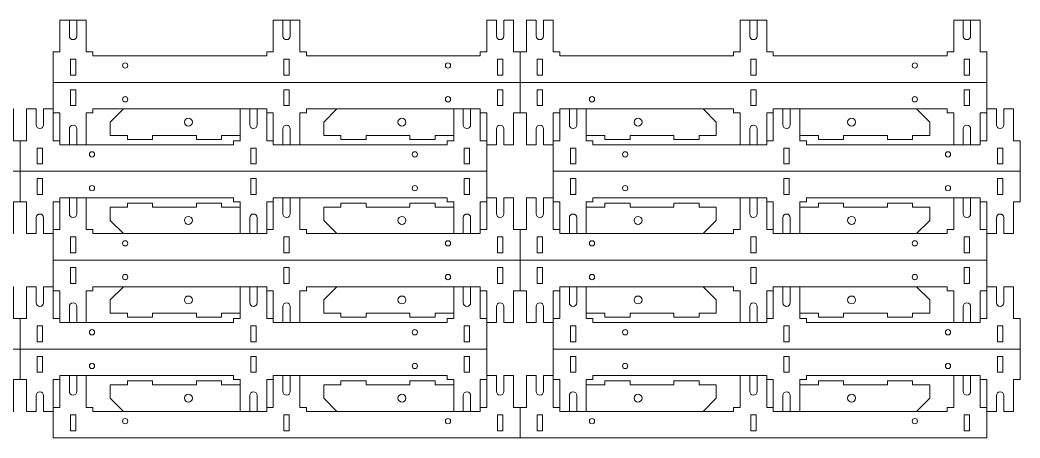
# Model space of a CAD drawing. Header units: millimetres. Extents: x -298 to 267, y -147 to 10.
# Drawn here: x -109.9 to 267.1, y -147.2 to 10.3 of the extents above; entities that cross this region are included whole.
import ezdxf

# ---------------------------------------------------------------- set-up
doc = ezdxf.new("R2010")
doc.units = ezdxf.units.MM
doc.header["$MEASUREMENT"] = 0
doc.layers.add('Layer 1', color=7, linetype='Continuous')

msp = doc.modelspace()

# ---------------------------------------------------------------- linework, layer by layer
at = {"layer": 'Layer 1', "color": 250, "lineweight": 9}
for points in [[(69.7169, 4.276), (69.7169, 10.276), (66.1169, 10.276), (66.1169, -1.724), (63.6169, -1.724), (63.6169, -3.224), (-1.8831, -3.224), (-1.8831, -1.724), (-4.3831, -1.724), (-4.3831, 10.276), (-14.3831, 10.276), (-14.3831, -1.724), (-16.8831, -1.724), (-16.8831, -3.224), (-82.3831, -3.224), (-82.3831, -1.724), (-84.8831, -1.724), (-84.8831, 10.276), (-94.8831, 10.276), (-94.8831, -1.724), (-97.3831, -1.724), (-97.3831, -13.224)], [(72.5169, -30.724), (72.5169, -36.724), (76.1169, -36.724), (76.1169, -24.724), (78.6169, -24.724), (78.6169, -13.224), (78.6169, -1.724), (76.1169, -1.724), (76.1169, 10.276), (72.5169, 10.276), (72.5169, 4.276)], [(84.7169, 4.276), (84.7169, 10.276), (81.1169, 10.276), (81.1169, -1.724), (78.6169, -1.724)], [(254.6169, -13.224), (254.6169, -1.724), (252.1169, -1.724), (252.1169, 10.276), (242.1169, 10.276), (242.1169, -1.724), (239.6169, -1.724), (239.6169, -3.224), (174.1169, -3.224), (174.1169, -1.724), (171.6169, -1.724), (171.6169, 10.276), (161.6169, 10.276), (161.6169, -1.724), (159.1169, -1.724), (159.1169, -3.224), (93.6169, -3.224), (93.6169, -1.724), (91.1169, -1.724), (91.1169, 10.276), (87.5169, 10.276), (87.5169, 4.276)], [(-26.8831, -23.224), (-26.8831, -35.224), (-29.3831, -35.224), (-29.3831, -36.724), (-94.8831, -36.724), (-94.8831, -24.724), (-97.3831, -24.724), (-97.3831, -13.224), (254.6169, -13.224), (254.6169, -24.724), (252.1169, -24.724), (252.1169, -36.724), (186.6169, -36.724), (186.6169, -35.224), (184.1169, -35.224), (184.1169, -23.224)], [(-115.9831, -64.224), (-115.9831, -70.224), (-112.3831, -70.224), (-112.3831, -58.224), (-109.8831, -58.224), (-109.8831, -35.224), (-112.3831, -35.224), (-112.3831, -23.224), (-115.9831, -23.224), (-115.9831, -29.224)], [(-109.8831, -35.224), (-107.3831, -35.224), (-107.3831, -23.224), (-103.7831, -23.224), (-103.7831, -29.224)], [(-100.9831, -29.224), (-100.9831, -23.224), (-97.3831, -23.224), (-97.3831, -35.224), (-94.8831, -35.224)], [(-14.3831, -35.224), (-16.8831, -35.224), (-16.8831, -23.224), (-82.3831, -23.224), (-82.3831, -24.724), (-84.8831, -24.724), (-84.8831, -36.724)], [(-16.8831, -24.724), (-14.3831, -24.724), (-14.3831, -36.724), (-10.7831, -36.724), (-10.7831, -30.724)], [(53.6169, -23.224), (53.6169, -35.224), (51.1169, -35.224), (51.1169, -36.724), (-14.3831, -36.724)], [(-7.9831, -30.724), (-7.9831, -36.724), (-4.3831, -36.724), (-4.3831, -24.724), (-1.8831, -24.724), (-1.8831, -23.224), (63.6169, -23.224), (63.6169, -24.724), (66.1169, -24.724), (66.1169, -36.724), (69.7169, -36.724), (69.7169, -30.724)], [(63.6169, -23.224), (63.6169, -35.224), (66.1169, -35.224), (66.1169, -56.724), (66.1169, -68.724), (63.6169, -68.724), (63.6169, -70.224), (-1.8831, -70.224), (-1.8831, -68.724), (-4.3831, -68.724), (-4.3831, -56.724)], [(84.7169, -30.724), (84.7169, -36.724), (81.1169, -36.724), (81.1169, -24.724), (78.6169, -24.724)], [(165.2169, -30.724), (165.2169, -36.724), (161.6169, -36.724), (161.6169, -24.724), (159.1169, -24.724), (159.1169, -23.224), (93.6169, -23.224), (93.6169, -24.724), (91.1169, -24.724), (91.1169, -36.724), (87.5169, -36.724), (87.5169, -30.724)], [(93.6169, -23.224), (93.6169, -35.224), (91.1169, -35.224), (91.1169, -58.224), (93.6169, -58.224), (93.6169, -70.224)], [(103.6169, -23.224), (103.6169, -35.224), (106.1169, -35.224), (106.1169, -36.724), (171.6169, -36.724)], [(174.1169, -24.724), (171.6169, -24.724), (171.6169, -36.724), (168.0169, -36.724), (168.0169, -30.724)], [(171.6169, -35.224), (174.1169, -35.224), (174.1169, -23.224), (239.6169, -23.224), (239.6169, -24.724), (242.1169, -24.724), (242.1169, -36.724)], [(252.1169, -35.224), (254.6169, -35.224), (254.6169, -23.224), (258.2169, -23.224), (258.2169, -29.224)], [(261.0169, -29.224), (261.0169, -23.224), (264.6169, -23.224), (264.6169, -35.224), (267.1169, -35.224), (267.1169, -58.224), (264.6169, -58.224), (264.6169, -70.224), (261.0169, -70.224), (261.0169, -64.224)], [(-285.8831, -46.724), (-109.8831, -46.724), (66.1169, -46.724)], [(91.1169, -46.724), (267.1169, -46.724)], [(-97.3831, -80.224), (-97.3831, -68.724), (-94.8831, -68.724), (-94.8831, -56.724), (-29.3831, -56.724), (-29.3831, -58.224), (-26.8831, -58.224), (-26.8831, -70.224)], [(-14.3831, -58.224), (-16.8831, -58.224), (-16.8831, -70.224), (-82.3831, -70.224), (-82.3831, -68.724), (-84.8831, -68.724), (-84.8831, -56.724)], [(53.6169, -70.224), (53.6169, -58.224), (51.1169, -58.224), (51.1169, -56.724), (-14.3831, -56.724), (-14.3831, -68.724), (-16.8831, -68.724)], [(69.7169, -62.724), (69.7169, -56.724), (66.1169, -56.724)], [(72.5169, -97.724), (72.5169, -103.724), (76.1169, -103.724), (76.1169, -91.724), (78.6169, -91.724), (78.6169, -80.224), (78.6169, -68.724), (76.1169, -68.724), (76.1169, -56.724), (72.5169, -56.724), (72.5169, -62.724)], [(78.6169, -68.724), (81.1169, -68.724), (81.1169, -56.724), (84.7169, -56.724), (84.7169, -62.724)], [(87.5169, -62.724), (87.5169, -56.724), (91.1169, -56.724), (91.1169, -68.724), (93.6169, -68.724), (93.6169, -70.224), (159.1169, -70.224), (159.1169, -68.724), (161.6169, -68.724), (161.6169, -56.724)], [(103.6169, -70.224), (103.6169, -58.224), (106.1169, -58.224), (106.1169, -56.724), (171.6169, -56.724), (171.6169, -68.724), (174.1169, -68.724)], [(171.6169, -58.224), (174.1169, -58.224), (174.1169, -70.224), (239.6169, -70.224), (239.6169, -68.724), (242.1169, -68.724), (242.1169, -56.724)], [(254.6169, -80.224), (254.6169, -68.724), (252.1169, -68.724), (252.1169, -56.724), (186.6169, -56.724), (186.6169, -58.224), (184.1169, -58.224), (184.1169, -70.224)], [(258.2169, -64.224), (258.2169, -70.224), (254.6169, -70.224), (254.6169, -58.224), (252.1169, -58.224)], [(-26.8831, -90.224), (-26.8831, -102.224), (-29.3831, -102.224), (-29.3831, -103.724), (-94.8831, -103.724), (-94.8831, -91.724), (-97.3831, -91.724), (-97.3831, -80.224), (254.6169, -80.224), (254.6169, -91.724), (252.1169, -91.724), (252.1169, -103.724), (186.6169, -103.724), (186.6169, -102.224), (184.1169, -102.224), (184.1169, -90.224)], [(-115.9831, -131.224), (-115.9831, -137.224), (-112.3831, -137.224), (-112.3831, -125.224), (-109.8831, -125.224), (-109.8831, -102.224), (-112.3831, -102.224), (-112.3831, -90.224), (-115.9831, -90.224), (-115.9831, -96.224)], [(-109.8831, -102.224), (-107.3831, -102.224), (-107.3831, -90.224), (-103.7831, -90.224), (-103.7831, -96.224)], [(-100.9831, -96.224), (-100.9831, -90.224), (-97.3831, -90.224), (-97.3831, -102.224), (-94.8831, -102.224)], [(-14.3831, -102.224), (-16.8831, -102.224), (-16.8831, -90.224), (-82.3831, -90.224), (-82.3831, -91.724), (-84.8831, -91.724), (-84.8831, -103.724)], [(53.6169, -90.224), (53.6169, -102.224), (51.1169, -102.224), (51.1169, -103.724), (-14.3831, -103.724)], [(-7.9831, -97.724), (-7.9831, -103.724), (-4.3831, -103.724), (-4.3831, -91.724), (-1.8831, -91.724), (-1.8831, -90.224), (63.6169, -90.224), (63.6169, -91.724), (66.1169, -91.724), (66.1169, -103.724), (69.7169, -103.724), (69.7169, -97.724)], [(63.6169, -90.224), (63.6169, -102.224), (66.1169, -102.224), (66.1169, -123.724), (66.1169, -135.724), (63.6169, -135.724), (63.6169, -137.224), (-1.8831, -137.224), (-1.8831, -135.724), (-4.3831, -135.724), (-4.3831, -123.724)], [(165.2169, -97.724), (165.2169, -103.724), (161.6169, -103.724), (161.6169, -91.724), (159.1169, -91.724), (159.1169, -90.224), (93.6169, -90.224), (93.6169, -91.724), (91.1169, -91.724), (91.1169, -103.724), (87.5169, -103.724), (87.5169, -97.724)], [(93.6169, -90.224), (93.6169, -102.224), (91.1169, -102.224), (91.1169, -125.224), (93.6169, -125.224), (93.6169, -137.224)], [(103.6169, -90.224), (103.6169, -102.224), (106.1169, -102.224), (106.1169, -103.724), (171.6169, -103.724)], [(171.6169, -102.224), (174.1169, -102.224), (174.1169, -90.224), (239.6169, -90.224), (239.6169, -91.724), (242.1169, -91.724), (242.1169, -103.724)], [(252.1169, -102.224), (254.6169, -102.224), (254.6169, -90.224), (258.2169, -90.224), (258.2169, -96.224)], [(261.0169, -96.224), (261.0169, -90.224), (264.6169, -90.224), (264.6169, -102.224), (267.1169, -102.224), (267.1169, -125.224), (264.6169, -125.224), (264.6169, -137.224), (261.0169, -137.224), (261.0169, -131.224)], [(-16.8831, -91.724), (-14.3831, -91.724), (-14.3831, -103.724), (-10.7831, -103.724), (-10.7831, -97.724)], [(84.7169, -97.724), (84.7169, -103.724), (81.1169, -103.724), (81.1169, -91.724), (78.6169, -91.724)], [(174.1169, -91.724), (171.6169, -91.724), (171.6169, -103.724), (168.0169, -103.724), (168.0169, -97.724)], [(-285.8831, -113.724), (-109.8831, -113.724), (66.1169, -113.724)], [(91.1169, -113.724), (267.1169, -113.724)], [(-26.8831, -137.224), (-26.8831, -125.224), (-29.3831, -125.224), (-29.3831, -123.724), (-94.8831, -123.724), (-94.8831, -135.724), (-97.3831, -135.724), (-97.3831, -147.224), (254.6169, -147.224), (254.6169, -135.724), (252.1169, -135.724), (252.1169, -123.724), (186.6169, -123.724), (186.6169, -125.224), (184.1169, -125.224), (184.1169, -137.224)], [(-14.3831, -125.224), (-16.8831, -125.224), (-16.8831, -137.224), (-82.3831, -137.224), (-82.3831, -135.724), (-84.8831, -135.724), (-84.8831, -123.724)], [(53.6169, -137.224), (53.6169, -125.224), (51.1169, -125.224), (51.1169, -123.724), (-14.3831, -123.724), (-14.3831, -135.724), (-16.8831, -135.724)], [(69.7169, -129.724), (69.7169, -123.724), (66.1169, -123.724)], [(78.6169, -147.224), (78.6169, -135.724), (76.1169, -135.724), (76.1169, -123.724), (72.5169, -123.724), (72.5169, -129.724)], [(78.6169, -135.724), (81.1169, -135.724), (81.1169, -123.724), (84.7169, -123.724), (84.7169, -129.724)], [(87.5169, -129.724), (87.5169, -123.724), (91.1169, -123.724), (91.1169, -135.724), (93.6169, -135.724), (93.6169, -137.224), (159.1169, -137.224), (159.1169, -135.724), (161.6169, -135.724), (161.6169, -123.724)], [(103.6169, -137.224), (103.6169, -125.224), (106.1169, -125.224), (106.1169, -123.724), (171.6169, -123.724), (171.6169, -135.724), (174.1169, -135.724)], [(171.6169, -125.224), (174.1169, -125.224), (174.1169, -137.224), (239.6169, -137.224), (239.6169, -135.724), (242.1169, -135.724), (242.1169, -123.724)], [(-109.8831, -125.224), (-107.3831, -125.224), (-107.3831, -137.224), (-103.7831, -137.224), (-103.7831, -131.224)], [(-100.9831, -131.224), (-100.9831, -137.224), (-97.3831, -137.224), (-97.3831, -125.224), (-94.8831, -125.224)], [(258.2169, -131.224), (258.2169, -137.224), (254.6169, -137.224), (254.6169, -125.224), (252.1169, -125.224)]]:
    msp.add_lwpolyline(points, dxfattribs=at)
at = {"layer": 'Layer 1', "color": 240, "lineweight": 9}
for points in [[(-91.2831, 10.276), (-91.2831, 4.276)], [(-88.4831, 4.276), (-88.4831, 10.276)], [(-10.7831, 10.276), (-10.7831, 4.276)], [(-7.9831, 4.276), (-7.9831, 10.276)], [(165.2169, 4.276), (165.2169, 10.276)], [(168.0169, 10.276), (168.0169, 4.276)], [(245.7169, 4.276), (245.7169, 10.276)], [(248.5169, 10.276), (248.5169, 4.276)], [(-90.8831, -4.474), (-90.8831, -10.474), (-88.8831, -10.474), (-88.8831, -4.474), (-90.8831, -4.474)], [(-10.3831, -4.474), (-10.3831, -10.474), (-8.3831, -10.474), (-8.3831, -4.474), (-10.3831, -4.474)], [(72.1169, -10.474), (70.1169, -10.474), (70.1169, -4.474), (72.1169, -4.474), (72.1169, -10.474)], [(85.1169, -10.474), (87.1169, -10.474), (87.1169, -4.474), (85.1169, -4.474), (85.1169, -10.474)], [(167.6169, -4.474), (167.6169, -10.474), (165.6169, -10.474), (165.6169, -4.474), (167.6169, -4.474)], [(248.1169, -4.474), (248.1169, -10.474), (246.1169, -10.474), (246.1169, -4.474), (248.1169, -4.474)], [(-90.8831, -21.974), (-90.8831, -15.974), (-88.8831, -15.974), (-88.8831, -21.974), (-90.8831, -21.974)], [(-10.3831, -21.974), (-10.3831, -15.974), (-8.3831, -15.974), (-8.3831, -21.974), (-10.3831, -21.974)], [(72.1169, -15.974), (70.1169, -15.974), (70.1169, -21.974), (72.1169, -21.974), (72.1169, -15.974)], [(85.1169, -15.974), (87.1169, -15.974), (87.1169, -21.974), (85.1169, -21.974), (85.1169, -15.974)], [(167.6169, -21.974), (167.6169, -15.974), (165.6169, -15.974), (165.6169, -21.974), (167.6169, -21.974)], [(248.1169, -21.974), (248.1169, -15.974), (246.1169, -15.974), (246.1169, -21.974), (248.1169, -21.974)], [(-70.8829, -23.224), (-75.8829, -28.224), (-75.8829, -33.224), (-69.3829, -33.224), (-69.3829, -34.724), (-59.8829, -34.724), (-59.8829, -33.224), (-43.3829, -33.224), (-43.3829, -34.724), (-33.8829, -34.724), (-33.8829, -33.224), (-26.8829, -33.224)], [(-23.2831, -23.224), (-23.2831, -29.224)], [(-20.4831, -29.224), (-20.4831, -23.224)], [(9.6171, -23.224), (4.6171, -28.224), (4.6171, -33.224), (11.1171, -33.224), (11.1171, -34.724), (20.6171, -34.724), (20.6171, -33.224), (37.1171, -33.224), (37.1171, -34.724), (46.6171, -34.724), (46.6171, -33.224), (53.6171, -33.224)], [(57.2169, -23.224), (57.2169, -29.224)], [(60.0169, -29.224), (60.0169, -23.224)], [(97.2169, -29.224), (97.2169, -23.224)], [(100.0169, -23.224), (100.0169, -29.224)], [(147.6167, -23.224), (152.6167, -28.224), (152.6167, -33.224), (146.1167, -33.224), (146.1167, -34.724), (136.6167, -34.724), (136.6167, -33.224), (120.1167, -33.224), (120.1167, -34.724), (110.6167, -34.724), (110.6167, -33.224), (103.6167, -33.224)], [(177.7169, -29.224), (177.7169, -23.224)], [(180.5169, -23.224), (180.5169, -29.224)], [(228.1167, -23.224), (233.1167, -28.224), (233.1167, -33.224), (226.6167, -33.224), (226.6167, -34.724), (217.1167, -34.724), (217.1167, -33.224), (200.6167, -33.224), (200.6167, -34.724), (191.1167, -34.724), (191.1167, -33.224), (184.1167, -33.224)], [(-91.2831, -36.724), (-91.2831, -30.724)], [(-88.4831, -30.724), (-88.4831, -36.724)], [(245.7169, -30.724), (245.7169, -36.724)], [(248.5169, -36.724), (248.5169, -30.724)], [(-103.3831, -37.974), (-103.3831, -43.974), (-101.3831, -43.974), (-101.3831, -37.974), (-103.3831, -37.974)], [(-22.8831, -37.974), (-22.8831, -43.974), (-20.8831, -43.974), (-20.8831, -37.974), (-22.8831, -37.974)], [(59.6169, -43.974), (57.6169, -43.974), (57.6169, -37.974), (59.6169, -37.974), (59.6169, -43.974)], [(97.6169, -43.974), (99.6169, -43.974), (99.6169, -37.974), (97.6169, -37.974), (97.6169, -43.974)], [(180.1169, -37.974), (180.1169, -43.974), (178.1169, -43.974), (178.1169, -37.974), (180.1169, -37.974)], [(260.6169, -37.974), (260.6169, -43.974), (258.6169, -43.974), (258.6169, -37.974), (260.6169, -37.974)], [(-103.3831, -55.474), (-103.3831, -49.474), (-101.3831, -49.474), (-101.3831, -55.474), (-103.3831, -55.474)], [(-22.8831, -55.474), (-22.8831, -49.474), (-20.8831, -49.474), (-20.8831, -55.474), (-22.8831, -55.474)], [(59.6169, -49.474), (57.6169, -49.474), (57.6169, -55.474), (59.6169, -55.474), (59.6169, -49.474)], [(97.6169, -49.474), (99.6169, -49.474), (99.6169, -55.474), (97.6169, -55.474), (97.6169, -49.474)], [(180.1169, -55.474), (180.1169, -49.474), (178.1169, -49.474), (178.1169, -55.474), (180.1169, -55.474)], [(260.6169, -55.474), (260.6169, -49.474), (258.6169, -49.474), (258.6169, -55.474), (260.6169, -55.474)], [(-109.8831, -58.224), (-107.3831, -58.224), (-107.3831, -70.224), (-103.7831, -70.224), (-103.7831, -64.224)], [(-100.9831, -64.224), (-100.9831, -70.224), (-97.3831, -70.224), (-97.3831, -58.224), (-94.8831, -58.224)], [(-91.2831, -56.724), (-91.2831, -62.724)], [(-88.4831, -62.724), (-88.4831, -56.724)], [(-70.8829, -70.224), (-75.8829, -65.224), (-75.8829, -60.224), (-69.3829, -60.224), (-69.3829, -58.724), (-59.8829, -58.724), (-59.8829, -60.224), (-43.3829, -60.224), (-43.3829, -58.724), (-33.8829, -58.724), (-33.8829, -60.224), (-26.8829, -60.224)], [(-10.7831, -56.724), (-10.7831, -62.724)], [(-7.9831, -62.724), (-7.9831, -56.724)], [(9.6171, -70.224), (4.6171, -65.224), (4.6171, -60.224), (11.1171, -60.224), (11.1171, -58.724), (20.6171, -58.724), (20.6171, -60.224), (37.1171, -60.224), (37.1171, -58.724), (46.6171, -58.724), (46.6171, -60.224), (53.6171, -60.224)], [(66.1169, -58.224), (63.6169, -58.224), (63.6169, -70.224)], [(147.6167, -70.224), (152.6167, -65.224), (152.6167, -60.224), (146.1167, -60.224), (146.1167, -58.724), (136.6167, -58.724), (136.6167, -60.224), (120.1167, -60.224), (120.1167, -58.724), (110.6167, -58.724), (110.6167, -60.224), (103.6167, -60.224)], [(165.2169, -62.724), (165.2169, -56.724)], [(168.0169, -56.724), (168.0169, -62.724)], [(228.1167, -70.224), (233.1167, -65.224), (233.1167, -60.224), (226.6167, -60.224), (226.6167, -58.724), (217.1167, -58.724), (217.1167, -60.224), (200.6167, -60.224), (200.6167, -58.724), (191.1167, -58.724), (191.1167, -60.224), (184.1167, -60.224)], [(245.7169, -62.724), (245.7169, -56.724)], [(248.5169, -56.724), (248.5169, -62.724)], [(-23.2831, -70.224), (-23.2831, -64.224)], [(-20.4831, -64.224), (-20.4831, -70.224)], [(57.2169, -70.224), (57.2169, -64.224)], [(60.0169, -64.224), (60.0169, -70.224)], [(97.2169, -64.224), (97.2169, -70.224)], [(100.0169, -70.224), (100.0169, -64.224)], [(177.7169, -64.224), (177.7169, -70.224)], [(180.5169, -70.224), (180.5169, -64.224)], [(-90.8831, -71.474), (-90.8831, -77.474), (-88.8831, -77.474), (-88.8831, -71.474), (-90.8831, -71.474)], [(-10.3831, -71.474), (-10.3831, -77.474), (-8.3831, -77.474), (-8.3831, -71.474), (-10.3831, -71.474)], [(72.1169, -77.474), (70.1169, -77.474), (70.1169, -71.474), (72.1169, -71.474), (72.1169, -77.474)], [(85.1169, -77.474), (87.1169, -77.474), (87.1169, -71.474), (85.1169, -71.474), (85.1169, -77.474)], [(167.6169, -71.474), (167.6169, -77.474), (165.6169, -77.474), (165.6169, -71.474), (167.6169, -71.474)], [(248.1169, -71.474), (248.1169, -77.474), (246.1169, -77.474), (246.1169, -71.474), (248.1169, -71.474)], [(-90.8831, -88.974), (-90.8831, -82.974), (-88.8831, -82.974), (-88.8831, -88.974), (-90.8831, -88.974)], [(-10.3831, -88.974), (-10.3831, -82.974), (-8.3831, -82.974), (-8.3831, -88.974), (-10.3831, -88.974)], [(72.1169, -82.974), (70.1169, -82.974), (70.1169, -88.974), (72.1169, -88.974), (72.1169, -82.974)], [(85.1169, -82.974), (87.1169, -82.974), (87.1169, -88.974), (85.1169, -88.974), (85.1169, -82.974)], [(167.6169, -88.974), (167.6169, -82.974), (165.6169, -82.974), (165.6169, -88.974), (167.6169, -88.974)], [(248.1169, -88.974), (248.1169, -82.974), (246.1169, -82.974), (246.1169, -88.974), (248.1169, -88.974)], [(-70.8829, -90.224), (-75.8829, -95.224), (-75.8829, -100.224), (-69.3829, -100.224), (-69.3829, -101.724), (-59.8829, -101.724), (-59.8829, -100.224), (-43.3829, -100.224), (-43.3829, -101.724), (-33.8829, -101.724), (-33.8829, -100.224), (-26.8829, -100.224)], [(-23.2831, -90.224), (-23.2831, -96.224)], [(-20.4831, -96.224), (-20.4831, -90.224)], [(9.6171, -90.224), (4.6171, -95.224), (4.6171, -100.224), (11.1171, -100.224), (11.1171, -101.724), (20.6171, -101.724), (20.6171, -100.224), (37.1171, -100.224), (37.1171, -101.724), (46.6171, -101.724), (46.6171, -100.224), (53.6171, -100.224)], [(57.2169, -90.224), (57.2169, -96.224)], [(60.0169, -96.224), (60.0169, -90.224)], [(97.2169, -96.224), (97.2169, -90.224)], [(100.0169, -90.224), (100.0169, -96.224)], [(147.6167, -90.224), (152.6167, -95.224), (152.6167, -100.224), (146.1167, -100.224), (146.1167, -101.724), (136.6167, -101.724), (136.6167, -100.224), (120.1167, -100.224), (120.1167, -101.724), (110.6167, -101.724), (110.6167, -100.224), (103.6167, -100.224)], [(177.7169, -96.224), (177.7169, -90.224)], [(180.5169, -90.224), (180.5169, -96.224)], [(228.1167, -90.224), (233.1167, -95.224), (233.1167, -100.224), (226.6167, -100.224), (226.6167, -101.724), (217.1167, -101.724), (217.1167, -100.224), (200.6167, -100.224), (200.6167, -101.724), (191.1167, -101.724), (191.1167, -100.224), (184.1167, -100.224)], [(-91.2831, -103.724), (-91.2831, -97.724)], [(-88.4831, -97.724), (-88.4831, -103.724)], [(245.7169, -97.724), (245.7169, -103.724)], [(248.5169, -103.724), (248.5169, -97.724)], [(-103.3831, -104.974), (-103.3831, -110.974), (-101.3831, -110.974), (-101.3831, -104.974), (-103.3831, -104.974)], [(-22.8831, -104.974), (-22.8831, -110.974), (-20.8831, -110.974), (-20.8831, -104.974), (-22.8831, -104.974)], [(59.6169, -110.974), (57.6169, -110.974), (57.6169, -104.974), (59.6169, -104.974), (59.6169, -110.974)], [(97.6169, -110.974), (99.6169, -110.974), (99.6169, -104.974), (97.6169, -104.974), (97.6169, -110.974)], [(180.1169, -104.974), (180.1169, -110.974), (178.1169, -110.974), (178.1169, -104.974), (180.1169, -104.974)], [(260.6169, -104.974), (260.6169, -110.974), (258.6169, -110.974), (258.6169, -104.974), (260.6169, -104.974)], [(-103.3831, -122.474), (-103.3831, -116.474), (-101.3831, -116.474), (-101.3831, -122.474), (-103.3831, -122.474)], [(-22.8831, -122.474), (-22.8831, -116.474), (-20.8831, -116.474), (-20.8831, -122.474), (-22.8831, -122.474)], [(59.6169, -116.474), (57.6169, -116.474), (57.6169, -122.474), (59.6169, -122.474), (59.6169, -116.474)], [(97.6169, -116.474), (99.6169, -116.474), (99.6169, -122.474), (97.6169, -122.474), (97.6169, -116.474)], [(180.1169, -122.474), (180.1169, -116.474), (178.1169, -116.474), (178.1169, -122.474), (180.1169, -122.474)], [(260.6169, -122.474), (260.6169, -116.474), (258.6169, -116.474), (258.6169, -122.474), (260.6169, -122.474)], [(-91.2831, -123.724), (-91.2831, -129.724)], [(-88.4831, -129.724), (-88.4831, -123.724)], [(-10.7831, -123.724), (-10.7831, -129.724)], [(-7.9831, -129.724), (-7.9831, -123.724)], [(165.2169, -129.724), (165.2169, -123.724)], [(168.0169, -123.724), (168.0169, -129.724)], [(245.7169, -129.724), (245.7169, -123.724)], [(248.5169, -123.724), (248.5169, -129.724)], [(-70.8829, -137.224), (-75.8829, -132.224), (-75.8829, -127.224), (-69.3829, -127.224), (-69.3829, -125.724), (-59.8829, -125.724), (-59.8829, -127.224), (-43.3829, -127.224), (-43.3829, -125.724), (-33.8829, -125.724), (-33.8829, -127.224), (-26.8829, -127.224)], [(9.6171, -137.224), (4.6171, -132.224), (4.6171, -127.224), (11.1171, -127.224), (11.1171, -125.724), (20.6171, -125.724), (20.6171, -127.224), (37.1171, -127.224), (37.1171, -125.724), (46.6171, -125.724), (46.6171, -127.224), (53.6171, -127.224)], [(66.1169, -125.224), (63.6169, -125.224), (63.6169, -137.224)], [(147.6167, -137.224), (152.6167, -132.224), (152.6167, -127.224), (146.1167, -127.224), (146.1167, -125.724), (136.6167, -125.724), (136.6167, -127.224), (120.1167, -127.224), (120.1167, -125.724), (110.6167, -125.724), (110.6167, -127.224), (103.6167, -127.224)], [(228.1167, -137.224), (233.1167, -132.224), (233.1167, -127.224), (226.6167, -127.224), (226.6167, -125.724), (217.1167, -125.724), (217.1167, -127.224), (200.6167, -127.224), (200.6167, -125.724), (191.1167, -125.724), (191.1167, -127.224), (184.1167, -127.224)], [(-23.2831, -137.224), (-23.2831, -131.224)], [(-20.4831, -131.224), (-20.4831, -137.224)], [(57.2169, -137.224), (57.2169, -131.224)], [(60.0169, -131.224), (60.0169, -137.224)], [(97.2169, -131.224), (97.2169, -137.224)], [(100.0169, -137.224), (100.0169, -131.224)], [(177.7169, -131.224), (177.7169, -137.224)], [(180.5169, -137.224), (180.5169, -131.224)], [(-90.8831, -138.474), (-90.8831, -144.474), (-88.8831, -144.474), (-88.8831, -138.474), (-90.8831, -138.474)], [(-10.3831, -138.474), (-10.3831, -144.474), (-8.3831, -144.474), (-8.3831, -138.474), (-10.3831, -138.474)], [(72.1169, -144.474), (70.1169, -144.474), (70.1169, -138.474), (72.1169, -138.474), (72.1169, -144.474)], [(85.1169, -144.474), (87.1169, -144.474), (87.1169, -138.474), (85.1169, -138.474), (85.1169, -144.474)], [(167.6169, -138.474), (167.6169, -144.474), (165.6169, -144.474), (165.6169, -138.474), (167.6169, -138.474)], [(248.1169, -138.474), (248.1169, -144.474), (246.1169, -144.474), (246.1169, -138.474), (248.1169, -138.474)]]:
    msp.add_lwpolyline(points, dxfattribs=at)
for points, knots in [([(-91.2831, 4.276), (-91.2831, 3.5028), (-90.6563, 2.876), (-89.8831, 2.876), (-89.1099, 2.876), (-88.4831, 3.5028), (-88.4831, 4.276)], [0, 0, 0, 0, 1, 1, 1, 2, 2, 2, 2]), ([(-10.7831, 4.276), (-10.7831, 3.5028), (-10.1563, 2.876), (-9.3831, 2.876), (-8.6099, 2.876), (-7.9831, 3.5028), (-7.9831, 4.276)], [0, 0, 0, 0, 1, 1, 1, 2, 2, 2, 2]), ([(168.0169, 4.276), (168.0169, 3.5028), (167.3901, 2.876), (166.6169, 2.876), (165.8437, 2.876), (165.2169, 3.5028), (165.2169, 4.276)], [0, 0, 0, 0, 1, 1, 1, 2, 2, 2, 2]), ([(248.5169, 4.276), (248.5169, 3.5028), (247.8901, 2.876), (247.1169, 2.876), (246.3437, 2.876), (245.7169, 3.5028), (245.7169, 4.276)], [0, 0, 0, 0, 1, 1, 1, 2, 2, 2, 2]), ([(-69.234, -6.874), (-69.234, -6.3217), (-69.6817, -5.874), (-70.234, -5.874), (-70.7863, -5.874), (-71.234, -6.3217), (-71.234, -6.874), (-71.234, -7.4263), (-70.7863, -7.874), (-70.234, -7.874), (-69.6817, -7.874), (-69.234, -7.4263), (-69.234, -6.874)], [0, 0, 0, 0, 1, 1, 1, 2, 2, 2, 3, 3, 3, 4, 4, 4, 4]), ([(52.4679, -6.874), (52.4679, -6.3217), (52.0202, -5.874), (51.4679, -5.874), (50.9156, -5.874), (50.4679, -6.3217), (50.4679, -6.874), (50.4679, -7.4263), (50.9156, -7.874), (51.4679, -7.874), (52.0202, -7.874), (52.4679, -7.4263), (52.4679, -6.874)], [0, 0, 0, 0, 1, 1, 1, 2, 2, 2, 3, 3, 3, 4, 4, 4, 4]), ([(226.4678, -6.874), (226.4678, -6.3217), (226.9155, -5.874), (227.4678, -5.874), (228.0201, -5.874), (228.4678, -6.3217), (228.4678, -6.874), (228.4678, -7.4263), (228.0201, -7.874), (227.4678, -7.874), (226.9155, -7.874), (226.4678, -7.4263), (226.4678, -6.874)], [0, 0, 0, 0, 1, 1, 1, 2, 2, 2, 3, 3, 3, 4, 4, 4, 4]), ([(-69.234, -19.574), (-69.234, -20.1263), (-69.6817, -20.574), (-70.234, -20.574), (-70.7863, -20.574), (-71.234, -20.1263), (-71.234, -19.574), (-71.234, -19.0217), (-70.7863, -18.574), (-70.234, -18.574), (-69.6817, -18.574), (-69.234, -19.0217), (-69.234, -19.574)], [0, 0, 0, 0, 1, 1, 1, 2, 2, 2, 3, 3, 3, 4, 4, 4, 4]), ([(52.4679, -19.574), (52.4679, -20.1263), (52.0202, -20.574), (51.4679, -20.574), (50.9156, -20.574), (50.4679, -20.1263), (50.4679, -19.574), (50.4679, -19.0217), (50.9156, -18.574), (51.4679, -18.574), (52.0202, -18.574), (52.4679, -19.0217), (52.4679, -19.574)], [0, 0, 0, 0, 1, 1, 1, 2, 2, 2, 3, 3, 3, 4, 4, 4, 4]), ([(104.7659, -19.574), (104.7659, -20.1263), (105.2136, -20.574), (105.7659, -20.574), (106.3182, -20.574), (106.7659, -20.1263), (106.7659, -19.574), (106.7659, -19.0217), (106.3182, -18.574), (105.7659, -18.574), (105.2136, -18.574), (104.7659, -19.0217), (104.7659, -19.574)], [0, 0, 0, 0, 1, 1, 1, 2, 2, 2, 3, 3, 3, 4, 4, 4, 4]), ([(226.4678, -19.574), (226.4678, -20.1263), (226.9155, -20.574), (227.4678, -20.574), (228.0201, -20.574), (228.4678, -20.1263), (228.4678, -19.574), (228.4678, -19.0217), (228.0201, -18.574), (227.4678, -18.574), (226.9155, -18.574), (226.4678, -19.0217), (226.4678, -19.574)], [0, 0, 0, 0, 1, 1, 1, 2, 2, 2, 3, 3, 3, 4, 4, 4, 4]), ([(-91.2831, -30.724), (-91.2831, -29.9508), (-90.6563, -29.324), (-89.8831, -29.324), (-89.1099, -29.324), (-88.4831, -29.9508), (-88.4831, -30.724)], [0, 0, 0, 0, 1, 1, 1, 2, 2, 2, 2]), ([(-47.8829, -28.224), (-47.8829, -29.0524), (-47.2113, -29.724), (-46.3829, -29.724), (-45.5545, -29.724), (-44.8829, -29.0524), (-44.8829, -28.224), (-44.8829, -27.3956), (-45.5545, -26.724), (-46.3829, -26.724), (-47.2113, -26.724), (-47.8829, -27.3955), (-47.8829, -28.224)], [0, 0, 0, 0, 1, 1, 1, 2, 2, 2, 3, 3, 3, 4, 4, 4, 4]), ([(-23.2831, -29.224), (-23.2831, -29.9972), (-22.6563, -30.624), (-21.8831, -30.624), (-21.1099, -30.624), (-20.4831, -29.9972), (-20.4831, -29.224)], [0, 0, 0, 0, 1, 1, 1, 2, 2, 2, 2]), ([(32.6171, -28.224), (32.6171, -29.0524), (33.2887, -29.724), (34.1171, -29.724), (34.9455, -29.724), (35.6171, -29.0524), (35.6171, -28.224), (35.6171, -27.3956), (34.9455, -26.724), (34.1171, -26.724), (33.2887, -26.724), (32.6171, -27.3955), (32.6171, -28.224)], [0, 0, 0, 0, 1, 1, 1, 2, 2, 2, 3, 3, 3, 4, 4, 4, 4]), ([(57.2169, -29.224), (57.2169, -29.9972), (57.8437, -30.624), (58.6169, -30.624), (59.3901, -30.624), (60.0169, -29.9972), (60.0169, -29.224)], [0, 0, 0, 0, 1, 1, 1, 2, 2, 2, 2]), ([(100.0169, -29.224), (100.0169, -29.9972), (99.3901, -30.624), (98.6169, -30.624), (97.8437, -30.624), (97.2169, -29.9972), (97.2169, -29.224)], [0, 0, 0, 0, 1, 1, 1, 2, 2, 2, 2]), ([(124.6167, -28.224), (124.6167, -29.0524), (123.9451, -29.724), (123.1167, -29.724), (122.2883, -29.724), (121.6167, -29.0524), (121.6167, -28.224), (121.6167, -27.3956), (122.2883, -26.724), (123.1167, -26.724), (123.9451, -26.724), (124.6167, -27.3955), (124.6167, -28.224)], [0, 0, 0, 0, 1, 1, 1, 2, 2, 2, 3, 3, 3, 4, 4, 4, 4]), ([(180.5169, -29.224), (180.5169, -29.9972), (179.8901, -30.624), (179.1169, -30.624), (178.3437, -30.624), (177.7169, -29.9972), (177.7169, -29.224)], [0, 0, 0, 0, 1, 1, 1, 2, 2, 2, 2]), ([(205.1167, -28.224), (205.1167, -29.0524), (204.4451, -29.724), (203.6167, -29.724), (202.7883, -29.724), (202.1167, -29.0524), (202.1167, -28.224), (202.1167, -27.3956), (202.7883, -26.724), (203.6167, -26.724), (204.4451, -26.724), (205.1167, -27.3955), (205.1167, -28.224)], [0, 0, 0, 0, 1, 1, 1, 2, 2, 2, 3, 3, 3, 4, 4, 4, 4]), ([(248.5169, -30.724), (248.5169, -29.9508), (247.8901, -29.324), (247.1169, -29.324), (246.3437, -29.324), (245.7169, -29.9508), (245.7169, -30.724)], [0, 0, 0, 0, 1, 1, 1, 2, 2, 2, 2]), ([(-81.734, -40.374), (-81.734, -39.8217), (-82.1817, -39.374), (-82.734, -39.374), (-83.2863, -39.374), (-83.734, -39.8217), (-83.734, -40.374), (-83.734, -40.9263), (-83.2863, -41.374), (-82.734, -41.374), (-82.1817, -41.374), (-81.734, -40.9263), (-81.734, -40.374)], [0, 0, 0, 0, 1, 1, 1, 2, 2, 2, 3, 3, 3, 4, 4, 4, 4]), ([(39.9679, -40.374), (39.9679, -39.8217), (39.5202, -39.374), (38.9679, -39.374), (38.4156, -39.374), (37.9679, -39.8217), (37.9679, -40.374), (37.9679, -40.9263), (38.4156, -41.374), (38.9679, -41.374), (39.5202, -41.374), (39.9679, -40.9263), (39.9679, -40.374)], [0, 0, 0, 0, 1, 1, 1, 2, 2, 2, 3, 3, 3, 4, 4, 4, 4]), ([(117.2659, -40.374), (117.2659, -39.8217), (117.7136, -39.374), (118.2659, -39.374), (118.8182, -39.374), (119.2659, -39.8217), (119.2659, -40.374), (119.2659, -40.9263), (118.8182, -41.374), (118.2659, -41.374), (117.7136, -41.374), (117.2659, -40.9263), (117.2659, -40.374)], [0, 0, 0, 0, 1, 1, 1, 2, 2, 2, 3, 3, 3, 4, 4, 4, 4]), ([(238.9678, -40.374), (238.9678, -39.8217), (239.4155, -39.374), (239.9678, -39.374), (240.5201, -39.374), (240.9678, -39.8217), (240.9678, -40.374), (240.9678, -40.9263), (240.5201, -41.374), (239.9678, -41.374), (239.4155, -41.374), (238.9678, -40.9263), (238.9678, -40.374)], [0, 0, 0, 0, 1, 1, 1, 2, 2, 2, 3, 3, 3, 4, 4, 4, 4]), ([(-81.734, -53.074), (-81.734, -53.6263), (-82.1817, -54.074), (-82.734, -54.074), (-83.2863, -54.074), (-83.734, -53.6263), (-83.734, -53.074), (-83.734, -52.5217), (-83.2863, -52.074), (-82.734, -52.074), (-82.1817, -52.074), (-81.734, -52.5217), (-81.734, -53.074)], [0, 0, 0, 0, 1, 1, 1, 2, 2, 2, 3, 3, 3, 4, 4, 4, 4]), ([(39.9679, -53.074), (39.9679, -53.6263), (39.5202, -54.074), (38.9679, -54.074), (38.4156, -54.074), (37.9679, -53.6263), (37.9679, -53.074), (37.9679, -52.5217), (38.4156, -52.074), (38.9679, -52.074), (39.5202, -52.074), (39.9679, -52.5217), (39.9679, -53.074)], [0, 0, 0, 0, 1, 1, 1, 2, 2, 2, 3, 3, 3, 4, 4, 4, 4]), ([(117.2659, -53.074), (117.2659, -53.6263), (117.7136, -54.074), (118.2659, -54.074), (118.8182, -54.074), (119.2659, -53.6263), (119.2659, -53.074), (119.2659, -52.5217), (118.8182, -52.074), (118.2659, -52.074), (117.7136, -52.074), (117.2659, -52.5217), (117.2659, -53.074)], [0, 0, 0, 0, 1, 1, 1, 2, 2, 2, 3, 3, 3, 4, 4, 4, 4]), ([(238.9678, -53.074), (238.9678, -53.6263), (239.4155, -54.074), (239.9678, -54.074), (240.5201, -54.074), (240.9678, -53.6263), (240.9678, -53.074), (240.9678, -52.5217), (240.5201, -52.074), (239.9678, -52.074), (239.4155, -52.074), (238.9678, -52.5217), (238.9678, -53.074)], [0, 0, 0, 0, 1, 1, 1, 2, 2, 2, 3, 3, 3, 4, 4, 4, 4]), ([(-103.7831, -64.224), (-103.7831, -63.4508), (-103.1563, -62.824), (-102.3831, -62.824), (-101.6099, -62.824), (-100.9831, -63.4508), (-100.9831, -64.224)], [0, 0, 0, 0, 1, 1, 1, 2, 2, 2, 2]), ([(-91.2831, -62.724), (-91.2831, -63.4972), (-90.6563, -64.124), (-89.8831, -64.124), (-89.1099, -64.124), (-88.4831, -63.4972), (-88.4831, -62.724)], [0, 0, 0, 0, 1, 1, 1, 2, 2, 2, 2]), ([(-47.8829, -65.224), (-47.8829, -64.3956), (-47.2113, -63.724), (-46.3829, -63.724), (-45.5545, -63.724), (-44.8829, -64.3956), (-44.8829, -65.224), (-44.8829, -66.0524), (-45.5545, -66.724), (-46.3829, -66.724), (-47.2113, -66.724), (-47.8829, -66.0525), (-47.8829, -65.224)], [0, 0, 0, 0, 1, 1, 1, 2, 2, 2, 3, 3, 3, 4, 4, 4, 4]), ([(-23.2831, -64.224), (-23.2831, -63.4508), (-22.6563, -62.824), (-21.8831, -62.824), (-21.1099, -62.824), (-20.4831, -63.4508), (-20.4831, -64.224)], [0, 0, 0, 0, 1, 1, 1, 2, 2, 2, 2]), ([(-10.7831, -62.724), (-10.7831, -63.4972), (-10.1563, -64.124), (-9.3831, -64.124), (-8.6099, -64.124), (-7.9831, -63.4972), (-7.9831, -62.724)], [0, 0, 0, 0, 1, 1, 1, 2, 2, 2, 2]), ([(32.6171, -65.224), (32.6171, -64.3956), (33.2887, -63.724), (34.1171, -63.724), (34.9455, -63.724), (35.6171, -64.3956), (35.6171, -65.224), (35.6171, -66.0524), (34.9455, -66.724), (34.1171, -66.724), (33.2887, -66.724), (32.6171, -66.0525), (32.6171, -65.224)], [0, 0, 0, 0, 1, 1, 1, 2, 2, 2, 3, 3, 3, 4, 4, 4, 4]), ([(57.2169, -64.224), (57.2169, -63.4508), (57.8437, -62.824), (58.6169, -62.824), (59.3901, -62.824), (60.0169, -63.4508), (60.0169, -64.224)], [0, 0, 0, 0, 1, 1, 1, 2, 2, 2, 2]), ([(100.0169, -64.224), (100.0169, -63.4508), (99.3901, -62.824), (98.6169, -62.824), (97.8437, -62.824), (97.2169, -63.4508), (97.2169, -64.224)], [0, 0, 0, 0, 1, 1, 1, 2, 2, 2, 2]), ([(124.6167, -65.224), (124.6167, -64.3956), (123.9451, -63.724), (123.1167, -63.724), (122.2883, -63.724), (121.6167, -64.3956), (121.6167, -65.224), (121.6167, -66.0524), (122.2883, -66.724), (123.1167, -66.724), (123.9451, -66.724), (124.6167, -66.0525), (124.6167, -65.224)], [0, 0, 0, 0, 1, 1, 1, 2, 2, 2, 3, 3, 3, 4, 4, 4, 4]), ([(168.0169, -62.724), (168.0169, -63.4972), (167.3901, -64.124), (166.6169, -64.124), (165.8437, -64.124), (165.2169, -63.4972), (165.2169, -62.724)], [0, 0, 0, 0, 1, 1, 1, 2, 2, 2, 2]), ([(180.5169, -64.224), (180.5169, -63.4508), (179.8901, -62.824), (179.1169, -62.824), (178.3437, -62.824), (177.7169, -63.4508), (177.7169, -64.224)], [0, 0, 0, 0, 1, 1, 1, 2, 2, 2, 2]), ([(205.1167, -65.224), (205.1167, -64.3956), (204.4451, -63.724), (203.6167, -63.724), (202.7883, -63.724), (202.1167, -64.3956), (202.1167, -65.224), (202.1167, -66.0524), (202.7883, -66.724), (203.6167, -66.724), (204.4451, -66.724), (205.1167, -66.0525), (205.1167, -65.224)], [0, 0, 0, 0, 1, 1, 1, 2, 2, 2, 3, 3, 3, 4, 4, 4, 4]), ([(248.5169, -62.724), (248.5169, -63.4972), (247.8901, -64.124), (247.1169, -64.124), (246.3437, -64.124), (245.7169, -63.4972), (245.7169, -62.724)], [0, 0, 0, 0, 1, 1, 1, 2, 2, 2, 2]), ([(-69.234, -73.874), (-69.234, -73.3217), (-69.6817, -72.874), (-70.234, -72.874), (-70.7863, -72.874), (-71.234, -73.3217), (-71.234, -73.874), (-71.234, -74.4263), (-70.7863, -74.874), (-70.234, -74.874), (-69.6817, -74.874), (-69.234, -74.4263), (-69.234, -73.874)], [0, 0, 0, 0, 1, 1, 1, 2, 2, 2, 3, 3, 3, 4, 4, 4, 4]), ([(52.4679, -73.874), (52.4679, -73.3217), (52.0202, -72.874), (51.4679, -72.874), (50.9156, -72.874), (50.4679, -73.3217), (50.4679, -73.874), (50.4679, -74.4263), (50.9156, -74.874), (51.4679, -74.874), (52.0202, -74.874), (52.4679, -74.4263), (52.4679, -73.874)], [0, 0, 0, 0, 1, 1, 1, 2, 2, 2, 3, 3, 3, 4, 4, 4, 4]), ([(104.7659, -73.874), (104.7659, -73.3217), (105.2136, -72.874), (105.7659, -72.874), (106.3182, -72.874), (106.7659, -73.3217), (106.7659, -73.874), (106.7659, -74.4263), (106.3182, -74.874), (105.7659, -74.874), (105.2136, -74.874), (104.7659, -74.4263), (104.7659, -73.874)], [0, 0, 0, 0, 1, 1, 1, 2, 2, 2, 3, 3, 3, 4, 4, 4, 4]), ([(226.4678, -73.874), (226.4678, -73.3217), (226.9155, -72.874), (227.4678, -72.874), (228.0201, -72.874), (228.4678, -73.3217), (228.4678, -73.874), (228.4678, -74.4263), (228.0201, -74.874), (227.4678, -74.874), (226.9155, -74.874), (226.4678, -74.4263), (226.4678, -73.874)], [0, 0, 0, 0, 1, 1, 1, 2, 2, 2, 3, 3, 3, 4, 4, 4, 4]), ([(-69.234, -86.574), (-69.234, -87.1263), (-69.6817, -87.574), (-70.234, -87.574), (-70.7863, -87.574), (-71.234, -87.1263), (-71.234, -86.574), (-71.234, -86.0217), (-70.7863, -85.574), (-70.234, -85.574), (-69.6817, -85.574), (-69.234, -86.0217), (-69.234, -86.574)], [0, 0, 0, 0, 1, 1, 1, 2, 2, 2, 3, 3, 3, 4, 4, 4, 4]), ([(52.4679, -86.574), (52.4679, -87.1263), (52.0202, -87.574), (51.4679, -87.574), (50.9156, -87.574), (50.4679, -87.1263), (50.4679, -86.574), (50.4679, -86.0217), (50.9156, -85.574), (51.4679, -85.574), (52.0202, -85.574), (52.4679, -86.0217), (52.4679, -86.574)], [0, 0, 0, 0, 1, 1, 1, 2, 2, 2, 3, 3, 3, 4, 4, 4, 4]), ([(104.7659, -86.574), (104.7659, -87.1263), (105.2136, -87.574), (105.7659, -87.574), (106.3182, -87.574), (106.7659, -87.1263), (106.7659, -86.574), (106.7659, -86.0217), (106.3182, -85.574), (105.7659, -85.574), (105.2136, -85.574), (104.7659, -86.0217), (104.7659, -86.574)], [0, 0, 0, 0, 1, 1, 1, 2, 2, 2, 3, 3, 3, 4, 4, 4, 4]), ([(226.4678, -86.574), (226.4678, -87.1263), (226.9155, -87.574), (227.4678, -87.574), (228.0201, -87.574), (228.4678, -87.1263), (228.4678, -86.574), (228.4678, -86.0217), (228.0201, -85.574), (227.4678, -85.574), (226.9155, -85.574), (226.4678, -86.0217), (226.4678, -86.574)], [0, 0, 0, 0, 1, 1, 1, 2, 2, 2, 3, 3, 3, 4, 4, 4, 4]), ([(-47.8829, -95.224), (-47.8829, -96.0524), (-47.2113, -96.724), (-46.3829, -96.724), (-45.5545, -96.724), (-44.8829, -96.0524), (-44.8829, -95.224), (-44.8829, -94.3956), (-45.5545, -93.724), (-46.3829, -93.724), (-47.2113, -93.724), (-47.8829, -94.3955), (-47.8829, -95.224)], [0, 0, 0, 0, 1, 1, 1, 2, 2, 2, 3, 3, 3, 4, 4, 4, 4]), ([(32.6171, -95.224), (32.6171, -96.0524), (33.2887, -96.724), (34.1171, -96.724), (34.9455, -96.724), (35.6171, -96.0524), (35.6171, -95.224), (35.6171, -94.3956), (34.9455, -93.724), (34.1171, -93.724), (33.2887, -93.724), (32.6171, -94.3955), (32.6171, -95.224)], [0, 0, 0, 0, 1, 1, 1, 2, 2, 2, 3, 3, 3, 4, 4, 4, 4]), ([(124.6167, -95.224), (124.6167, -96.0524), (123.9451, -96.724), (123.1167, -96.724), (122.2883, -96.724), (121.6167, -96.0524), (121.6167, -95.224), (121.6167, -94.3956), (122.2883, -93.724), (123.1167, -93.724), (123.9451, -93.724), (124.6167, -94.3955), (124.6167, -95.224)], [0, 0, 0, 0, 1, 1, 1, 2, 2, 2, 3, 3, 3, 4, 4, 4, 4]), ([(205.1167, -95.224), (205.1167, -96.0524), (204.4451, -96.724), (203.6167, -96.724), (202.7883, -96.724), (202.1167, -96.0524), (202.1167, -95.224), (202.1167, -94.3956), (202.7883, -93.724), (203.6167, -93.724), (204.4451, -93.724), (205.1167, -94.3955), (205.1167, -95.224)], [0, 0, 0, 0, 1, 1, 1, 2, 2, 2, 3, 3, 3, 4, 4, 4, 4]), ([(-91.2831, -97.724), (-91.2831, -96.9508), (-90.6563, -96.324), (-89.8831, -96.324), (-89.1099, -96.324), (-88.4831, -96.9508), (-88.4831, -97.724)], [0, 0, 0, 0, 1, 1, 1, 2, 2, 2, 2]), ([(-23.2831, -96.224), (-23.2831, -96.9972), (-22.6563, -97.624), (-21.8831, -97.624), (-21.1099, -97.624), (-20.4831, -96.9972), (-20.4831, -96.224)], [0, 0, 0, 0, 1, 1, 1, 2, 2, 2, 2]), ([(57.2169, -96.224), (57.2169, -96.9972), (57.8437, -97.624), (58.6169, -97.624), (59.3901, -97.624), (60.0169, -96.9972), (60.0169, -96.224)], [0, 0, 0, 0, 1, 1, 1, 2, 2, 2, 2]), ([(100.0169, -96.224), (100.0169, -96.9972), (99.3901, -97.624), (98.6169, -97.624), (97.8437, -97.624), (97.2169, -96.9972), (97.2169, -96.224)], [0, 0, 0, 0, 1, 1, 1, 2, 2, 2, 2]), ([(180.5169, -96.224), (180.5169, -96.9972), (179.8901, -97.624), (179.1169, -97.624), (178.3437, -97.624), (177.7169, -96.9972), (177.7169, -96.224)], [0, 0, 0, 0, 1, 1, 1, 2, 2, 2, 2]), ([(248.5169, -97.724), (248.5169, -96.9508), (247.8901, -96.324), (247.1169, -96.324), (246.3437, -96.324), (245.7169, -96.9508), (245.7169, -97.724)], [0, 0, 0, 0, 1, 1, 1, 2, 2, 2, 2]), ([(-81.734, -107.374), (-81.734, -106.8217), (-82.1817, -106.374), (-82.734, -106.374), (-83.2863, -106.374), (-83.734, -106.8217), (-83.734, -107.374), (-83.734, -107.9263), (-83.2863, -108.374), (-82.734, -108.374), (-82.1817, -108.374), (-81.734, -107.9263), (-81.734, -107.374)], [0, 0, 0, 0, 1, 1, 1, 2, 2, 2, 3, 3, 3, 4, 4, 4, 4]), ([(39.9679, -107.374), (39.9679, -106.8217), (39.5202, -106.374), (38.9679, -106.374), (38.4156, -106.374), (37.9679, -106.8217), (37.9679, -107.374), (37.9679, -107.9263), (38.4156, -108.374), (38.9679, -108.374), (39.5202, -108.374), (39.9679, -107.9263), (39.9679, -107.374)], [0, 0, 0, 0, 1, 1, 1, 2, 2, 2, 3, 3, 3, 4, 4, 4, 4]), ([(117.2659, -107.374), (117.2659, -106.8217), (117.7136, -106.374), (118.2659, -106.374), (118.8182, -106.374), (119.2659, -106.8217), (119.2659, -107.374), (119.2659, -107.9263), (118.8182, -108.374), (118.2659, -108.374), (117.7136, -108.374), (117.2659, -107.9263), (117.2659, -107.374)], [0, 0, 0, 0, 1, 1, 1, 2, 2, 2, 3, 3, 3, 4, 4, 4, 4]), ([(238.9678, -107.374), (238.9678, -106.8217), (239.4155, -106.374), (239.9678, -106.374), (240.5201, -106.374), (240.9678, -106.8217), (240.9678, -107.374), (240.9678, -107.9263), (240.5201, -108.374), (239.9678, -108.374), (239.4155, -108.374), (238.9678, -107.9263), (238.9678, -107.374)], [0, 0, 0, 0, 1, 1, 1, 2, 2, 2, 3, 3, 3, 4, 4, 4, 4]), ([(-81.734, -120.074), (-81.734, -120.6263), (-82.1817, -121.074), (-82.734, -121.074), (-83.2863, -121.074), (-83.734, -120.6263), (-83.734, -120.074), (-83.734, -119.5217), (-83.2863, -119.074), (-82.734, -119.074), (-82.1817, -119.074), (-81.734, -119.5217), (-81.734, -120.074)], [0, 0, 0, 0, 1, 1, 1, 2, 2, 2, 3, 3, 3, 4, 4, 4, 4]), ([(39.9679, -120.074), (39.9679, -120.6263), (39.5202, -121.074), (38.9679, -121.074), (38.4156, -121.074), (37.9679, -120.6263), (37.9679, -120.074), (37.9679, -119.5217), (38.4156, -119.074), (38.9679, -119.074), (39.5202, -119.074), (39.9679, -119.5217), (39.9679, -120.074)], [0, 0, 0, 0, 1, 1, 1, 2, 2, 2, 3, 3, 3, 4, 4, 4, 4]), ([(117.2659, -120.074), (117.2659, -120.6263), (117.7136, -121.074), (118.2659, -121.074), (118.8182, -121.074), (119.2659, -120.6263), (119.2659, -120.074), (119.2659, -119.5217), (118.8182, -119.074), (118.2659, -119.074), (117.7136, -119.074), (117.2659, -119.5217), (117.2659, -120.074)], [0, 0, 0, 0, 1, 1, 1, 2, 2, 2, 3, 3, 3, 4, 4, 4, 4]), ([(238.9678, -120.074), (238.9678, -120.6263), (239.4155, -121.074), (239.9678, -121.074), (240.5201, -121.074), (240.9678, -120.6263), (240.9678, -120.074), (240.9678, -119.5217), (240.5201, -119.074), (239.9678, -119.074), (239.4155, -119.074), (238.9678, -119.5217), (238.9678, -120.074)], [0, 0, 0, 0, 1, 1, 1, 2, 2, 2, 3, 3, 3, 4, 4, 4, 4]), ([(-91.2831, -129.724), (-91.2831, -130.4972), (-90.6563, -131.124), (-89.8831, -131.124), (-89.1099, -131.124), (-88.4831, -130.4972), (-88.4831, -129.724)], [0, 0, 0, 0, 1, 1, 1, 2, 2, 2, 2]), ([(-47.8829, -132.224), (-47.8829, -131.3956), (-47.2113, -130.724), (-46.3829, -130.724), (-45.5545, -130.724), (-44.8829, -131.3956), (-44.8829, -132.224), (-44.8829, -133.0524), (-45.5545, -133.724), (-46.3829, -133.724), (-47.2113, -133.724), (-47.8829, -133.0525), (-47.8829, -132.224)], [0, 0, 0, 0, 1, 1, 1, 2, 2, 2, 3, 3, 3, 4, 4, 4, 4]), ([(-23.2831, -131.224), (-23.2831, -130.4508), (-22.6563, -129.824), (-21.8831, -129.824), (-21.1099, -129.824), (-20.4831, -130.4508), (-20.4831, -131.224)], [0, 0, 0, 0, 1, 1, 1, 2, 2, 2, 2]), ([(-10.7831, -129.724), (-10.7831, -130.4972), (-10.1563, -131.124), (-9.3831, -131.124), (-8.6099, -131.124), (-7.9831, -130.4972), (-7.9831, -129.724)], [0, 0, 0, 0, 1, 1, 1, 2, 2, 2, 2]), ([(32.6171, -132.224), (32.6171, -131.3956), (33.2887, -130.724), (34.1171, -130.724), (34.9455, -130.724), (35.6171, -131.3956), (35.6171, -132.224), (35.6171, -133.0524), (34.9455, -133.724), (34.1171, -133.724), (33.2887, -133.724), (32.6171, -133.0525), (32.6171, -132.224)], [0, 0, 0, 0, 1, 1, 1, 2, 2, 2, 3, 3, 3, 4, 4, 4, 4]), ([(57.2169, -131.224), (57.2169, -130.4508), (57.8437, -129.824), (58.6169, -129.824), (59.3901, -129.824), (60.0169, -130.4508), (60.0169, -131.224)], [0, 0, 0, 0, 1, 1, 1, 2, 2, 2, 2]), ([(100.0169, -131.224), (100.0169, -130.4508), (99.3901, -129.824), (98.6169, -129.824), (97.8437, -129.824), (97.2169, -130.4508), (97.2169, -131.224)], [0, 0, 0, 0, 1, 1, 1, 2, 2, 2, 2]), ([(124.6167, -132.224), (124.6167, -131.3956), (123.9451, -130.724), (123.1167, -130.724), (122.2883, -130.724), (121.6167, -131.3956), (121.6167, -132.224), (121.6167, -133.0524), (122.2883, -133.724), (123.1167, -133.724), (123.9451, -133.724), (124.6167, -133.0525), (124.6167, -132.224)], [0, 0, 0, 0, 1, 1, 1, 2, 2, 2, 3, 3, 3, 4, 4, 4, 4]), ([(168.0169, -129.724), (168.0169, -130.4972), (167.3901, -131.124), (166.6169, -131.124), (165.8437, -131.124), (165.2169, -130.4972), (165.2169, -129.724)], [0, 0, 0, 0, 1, 1, 1, 2, 2, 2, 2]), ([(180.5169, -131.224), (180.5169, -130.4508), (179.8901, -129.824), (179.1169, -129.824), (178.3437, -129.824), (177.7169, -130.4508), (177.7169, -131.224)], [0, 0, 0, 0, 1, 1, 1, 2, 2, 2, 2]), ([(205.1167, -132.224), (205.1167, -131.3956), (204.4451, -130.724), (203.6167, -130.724), (202.7883, -130.724), (202.1167, -131.3956), (202.1167, -132.224), (202.1167, -133.0524), (202.7883, -133.724), (203.6167, -133.724), (204.4451, -133.724), (205.1167, -133.0525), (205.1167, -132.224)], [0, 0, 0, 0, 1, 1, 1, 2, 2, 2, 3, 3, 3, 4, 4, 4, 4]), ([(248.5169, -129.724), (248.5169, -130.4972), (247.8901, -131.124), (247.1169, -131.124), (246.3437, -131.124), (245.7169, -130.4972), (245.7169, -129.724)], [0, 0, 0, 0, 1, 1, 1, 2, 2, 2, 2]), ([(-69.234, -140.874), (-69.234, -140.3217), (-69.6817, -139.874), (-70.234, -139.874), (-70.7863, -139.874), (-71.234, -140.3217), (-71.234, -140.874), (-71.234, -141.4263), (-70.7863, -141.874), (-70.234, -141.874), (-69.6817, -141.874), (-69.234, -141.4263), (-69.234, -140.874)], [0, 0, 0, 0, 1, 1, 1, 2, 2, 2, 3, 3, 3, 4, 4, 4, 4]), ([(52.4679, -140.874), (52.4679, -140.3217), (52.0202, -139.874), (51.4679, -139.874), (50.9156, -139.874), (50.4679, -140.3217), (50.4679, -140.874), (50.4679, -141.4263), (50.9156, -141.874), (51.4679, -141.874), (52.0202, -141.874), (52.4679, -141.4263), (52.4679, -140.874)], [0, 0, 0, 0, 1, 1, 1, 2, 2, 2, 3, 3, 3, 4, 4, 4, 4]), ([(104.7659, -140.874), (104.7659, -140.3217), (105.2136, -139.874), (105.7659, -139.874), (106.3182, -139.874), (106.7659, -140.3217), (106.7659, -140.874), (106.7659, -141.4263), (106.3182, -141.874), (105.7659, -141.874), (105.2136, -141.874), (104.7659, -141.4263), (104.7659, -140.874)], [0, 0, 0, 0, 1, 1, 1, 2, 2, 2, 3, 3, 3, 4, 4, 4, 4]), ([(226.4678, -140.874), (226.4678, -140.3217), (226.9155, -139.874), (227.4678, -139.874), (228.0201, -139.874), (228.4678, -140.3217), (228.4678, -140.874), (228.4678, -141.4263), (228.0201, -141.874), (227.4678, -141.874), (226.9155, -141.874), (226.4678, -141.4263), (226.4678, -140.874)], [0, 0, 0, 0, 1, 1, 1, 2, 2, 2, 3, 3, 3, 4, 4, 4, 4])]:
    msp.add_open_spline(points, degree=3, knots=knots, dxfattribs=at)
at = {"layer": 'Layer 1', "color": 250, "lineweight": 9}
for points in [[(72.5169, 4.276), (72.5169, 3.5028), (71.8901, 2.876), (71.1169, 2.876), (70.3437, 2.876), (69.7169, 3.5028), (69.7169, 4.276)], [(87.5169, 4.276), (87.5169, 3.5028), (86.8901, 2.876), (86.1169, 2.876), (85.3437, 2.876), (84.7169, 3.5028), (84.7169, 4.276)], [(-103.7831, -29.224), (-103.7831, -29.9972), (-103.1563, -30.624), (-102.3831, -30.624), (-101.6099, -30.624), (-100.9831, -29.9972), (-100.9831, -29.224)], [(-10.7831, -30.724), (-10.7831, -29.9508), (-10.1563, -29.324), (-9.3831, -29.324), (-8.6099, -29.324), (-7.9831, -29.9508), (-7.9831, -30.724)], [(69.7169, -30.724), (69.7169, -29.9508), (70.3437, -29.324), (71.1169, -29.324), (71.8901, -29.324), (72.5169, -29.9508), (72.5169, -30.724)], [(87.5169, -30.724), (87.5169, -29.9508), (86.8901, -29.324), (86.1169, -29.324), (85.3437, -29.324), (84.7169, -29.9508), (84.7169, -30.724)], [(168.0169, -30.724), (168.0169, -29.9508), (167.3901, -29.324), (166.6169, -29.324), (165.8437, -29.324), (165.2169, -29.9508), (165.2169, -30.724)], [(258.2169, -29.224), (258.2169, -29.9972), (258.8437, -30.624), (259.6169, -30.624), (260.3901, -30.624), (261.0169, -29.9972), (261.0169, -29.224)], [(72.5169, -62.724), (72.5169, -63.4972), (71.8901, -64.124), (71.1169, -64.124), (70.3437, -64.124), (69.7169, -63.4972), (69.7169, -62.724)], [(84.7169, -62.724), (84.7169, -63.4972), (85.3437, -64.124), (86.1169, -64.124), (86.8901, -64.124), (87.5169, -63.4972), (87.5169, -62.724)], [(261.0169, -64.224), (261.0169, -63.4508), (260.3901, -62.824), (259.6169, -62.824), (258.8437, -62.824), (258.2169, -63.4508), (258.2169, -64.224)], [(-103.7831, -96.224), (-103.7831, -96.9972), (-103.1563, -97.624), (-102.3831, -97.624), (-101.6099, -97.624), (-100.9831, -96.9972), (-100.9831, -96.224)], [(-10.7831, -97.724), (-10.7831, -96.9508), (-10.1563, -96.324), (-9.3831, -96.324), (-8.6099, -96.324), (-7.9831, -96.9508), (-7.9831, -97.724)], [(69.7169, -97.724), (69.7169, -96.9508), (70.3437, -96.324), (71.1169, -96.324), (71.8901, -96.324), (72.5169, -96.9508), (72.5169, -97.724)], [(87.5169, -97.724), (87.5169, -96.9508), (86.8901, -96.324), (86.1169, -96.324), (85.3437, -96.324), (84.7169, -96.9508), (84.7169, -97.724)], [(168.0169, -97.724), (168.0169, -96.9508), (167.3901, -96.324), (166.6169, -96.324), (165.8437, -96.324), (165.2169, -96.9508), (165.2169, -97.724)], [(258.2169, -96.224), (258.2169, -96.9972), (258.8437, -97.624), (259.6169, -97.624), (260.3901, -97.624), (261.0169, -96.9972), (261.0169, -96.224)], [(-103.7831, -131.224), (-103.7831, -130.4508), (-103.1563, -129.824), (-102.3831, -129.824), (-101.6099, -129.824), (-100.9831, -130.4508), (-100.9831, -131.224)], [(72.5169, -129.724), (72.5169, -130.4972), (71.8901, -131.124), (71.1169, -131.124), (70.3437, -131.124), (69.7169, -130.4972), (69.7169, -129.724)], [(84.7169, -129.724), (84.7169, -130.4972), (85.3437, -131.124), (86.1169, -131.124), (86.8901, -131.124), (87.5169, -130.4972), (87.5169, -129.724)], [(261.0169, -131.224), (261.0169, -130.4508), (260.3901, -129.824), (259.6169, -129.824), (258.8437, -129.824), (258.2169, -130.4508), (258.2169, -131.224)]]:
    msp.add_open_spline(points, degree=3, knots=[0, 0, 0, 0, 1, 1, 1, 2, 2, 2, 2], dxfattribs=at)

doc.saveas('drawing.dxf')
